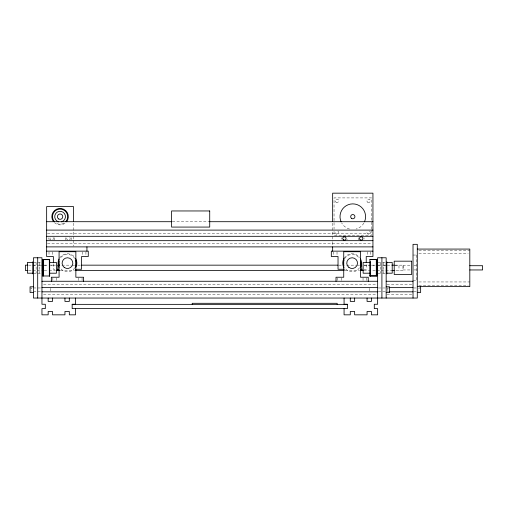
<?xml version="1.0" encoding="UTF-8"?>
<svg xmlns="http://www.w3.org/2000/svg" width="508" height="508" viewBox="0 0 508 508"><rect width="100%" height="100%" fill="white"/><g stroke="black" fill="none" stroke-linecap="round" stroke-linejoin="round"><path stroke-width="0.38" stroke-dasharray="2.54 1.91" d="M172.371 221.704L209.004 221.704M47.447 233.451L372.148 233.451M47.447 243.523L372.148 243.523M418.852 250.304L469.811 250.304M418.852 253.714L468.243 253.714M413.023 255.041L416.579 255.041M33.426 262.465L36.982 262.465M37.694 262.465L41.954 262.465M377.641 262.465L381.908 262.465M382.619 262.465L386.169 262.465M32.76 265.151L36.112 265.151M39.268 265.151L48.006 265.151M51.079 265.151L54.921 265.151M363.912 265.151L370.827 265.151M371.596 265.151L375.437 265.151M376.974 265.151L380.327 265.151M383.483 265.151L386.842 265.151M395.002 265.151L402.939 265.151L402.939 270.516L395.002 270.516M28.569 265.157L36.506 265.157M37.275 265.157L41.262 265.157M44.406 265.157L48.4 265.157M49.155 265.157L55.537 265.157M61.887 265.157L71.406 265.157M72.2 265.157L74.574 265.157M77.749 265.157L80.924 265.157M338.703 265.157L341.871 265.157M346.634 265.157L356.152 265.157M356.94 265.157L359.321 265.157M364.084 265.157L375.196 265.157M378.358 265.157L391.446 265.163M395.014 265.157L398.983 265.157L398.983 270.51M402.939 265.703L410.997 265.722M414.007 265.722L416.262 265.722M54.94 269.272L53.365 269.272L53.365 263.265M363.874 269.272L366.23 269.272L366.23 263.265M402.939 269.964L410.997 269.945M414.007 269.945L416.262 269.945M28.569 270.51L36.506 270.51M37.275 270.51L42.628 270.516M44.164 270.516L48.4 270.51M49.155 270.51L55.537 270.51M60.3 270.51L74.574 270.51M345.046 270.51L359.321 270.51M363.912 270.516L375.437 270.516M376.974 270.516L391.446 270.504M33.426 273.202L36.982 273.202M37.694 273.202L41.954 273.202M377.641 273.202L381.908 273.202M382.619 273.202L386.169 273.202M413.023 280.626L416.579 280.626M418.852 281.953L469.811 281.953M43.542 284.62L376.847 284.62M386.956 284.62L412.236 284.62M418.852 285.363L468.243 285.363M30.074 287.985L31.75 287.985L31.75 291.319M33.426 287.973L41.243 287.973M378.352 287.973L389.528 287.985M413.734 287.973L417.29 287.973M420.643 287.985L418.967 287.985L418.967 291.319M33.426 291.332L41.243 291.332M378.352 291.332L388.537 291.332M413.734 291.332L417.29 291.332M43.542 294.691L376.847 294.691M386.956 294.691L412.236 294.691M416.262 255.041L416.262 280.626M403.473 265.722L403.473 269.945M387.845 287.985L387.845 291.319M383.483 262.465L383.483 273.202M380.327 262.465L380.327 273.202M371.558 229.171L371.558 197.91L334.042 197.91L334.042 229.171M371.558 229.953L371.558 235.426L334.042 235.426L334.042 229.953M370.592 251.911L370.592 256.515M369.386 288.309L369.386 290.97M367.233 251.911L367.233 256.515M366.732 277.901L366.732 281.261M363.042 277.901L363.042 281.261M341.217 277.901L341.217 281.261M337.528 277.901L337.528 281.261M337.026 251.911L337.026 256.515M333.667 251.911L333.667 256.515M332.657 223.183L332.657 241.351M332.657 242.138L332.657 246.088M85.928 251.911L85.928 256.515M82.575 251.911L82.575 256.515M82.067 277.901L82.067 281.261M78.378 277.901L78.378 281.261M73.508 223.183L73.508 239.77M73.508 240.563L73.508 246.088M56.559 277.901L56.559 281.261M52.864 277.901L52.864 281.261M52.362 251.911L52.362 256.515M50.216 288.309L50.216 290.97M49.003 251.911L49.003 256.515M39.268 262.465L39.268 273.202M36.112 262.465L36.112 273.202M343.992 258.432A9.398 9.398 0 0 1 359.588 257.41M359.505 267.799A8.725 8.725 0 0 1 344.786 267.843M344.754 258.47A8.725 8.725 0 0 1 359.48 258.42M69.818 237.484A1.676 1.676 0 0 1 69.094 240.049M67.805 240.03A1.676 1.676 0 0 1 67.158 237.446M53.035 237.484A1.676 1.676 0 0 1 52.311 240.049M51.022 240.03A1.676 1.676 0 0 1 50.375 237.446M71.228 237.75A2.851 2.851 0 0 1 70.942 239.916M66.002 239.916A2.851 2.851 0 0 1 65.716 237.75M54.445 237.75A2.851 2.851 0 0 1 54.159 239.916M49.219 239.916A2.851 2.851 0 0 1 48.933 237.75M64.992 223.31A8.255 8.255 0 0 1 53.442 221.577M63.875 223.241A7.588 7.588 0 0 1 56.286 223.241M59.652 257.912A9.398 9.398 0 0 1 74.924 257.41M74.841 267.799A8.725 8.725 0 0 1 60.122 267.843M61.017 257.258A8.725 8.725 0 0 1 74.816 258.42M363.95 237.75A2.851 2.851 0 0 1 363.95 239.224M358.724 239.916A2.851 2.851 0 0 1 358.438 237.75M347.167 239.224A2.851 2.851 0 0 1 346.881 239.916M341.655 239.224A2.851 2.851 0 0 1 341.655 237.75M363.893 223.037A12.789 12.789 0 0 1 356.114 229.019M349.517 229.032A12.789 12.789 0 0 1 341.725 223.063M337.826 231.019A1.708 1.708 0 0 1 338.284 233.591A1.708 1.708 0 0 1 335.667 233.591A1.708 1.708 0 0 1 336.125 231.019M369.481 231.019A1.708 1.708 0 0 1 369.932 233.591A1.708 1.708 0 0 1 367.322 233.591A1.708 1.708 0 0 1 367.773 231.019M336.125 202.317A1.708 1.708 0 0 0 338.684 200.844A1.708 1.708 0 0 0 336.125 199.365A1.708 1.708 0 0 0 336.125 202.317M367.773 202.317A1.708 1.708 0 0 0 370.332 200.844A1.708 1.708 0 0 0 367.773 199.365A1.708 1.708 0 0 0 367.773 202.317"/><path stroke-width="0.76" d="M46.653 221.704L171.787 221.704M209.798 221.704L372.942 221.704M46.653 230.099L372.942 230.099M46.653 236.309L372.942 236.309M46.653 240.671L372.942 240.671M46.653 246.882L372.942 246.882M417.29 249.072L469.811 249.072L469.811 286.595L417.29 286.595M46.653 251.143L88.278 251.143L88.278 256.515L81.566 256.515L81.566 269.272L75.292 269.272M372.942 251.143L331.318 251.143L331.318 256.515L338.03 256.515L338.03 269.272L344.31 269.272M369.919 276.041L369.919 259.518L376.301 259.537L376.301 275.977L369.919 275.958M369.919 259.594L376.301 259.594M43.301 259.645L49.676 259.645M32.76 262.465L27.388 262.465L27.388 273.202L32.76 273.202M49.676 262.465L56.458 262.465L56.458 273.202L49.676 273.202M369.919 262.465L363.144 262.465L363.144 273.202L369.919 273.202M386.842 262.465L392.214 262.465L392.214 273.202L386.842 273.202M27.781 265.157L25.4 265.157L25.4 270.51L27.781 270.51M57.918 265.157L59.506 265.157M81.712 265.157L337.909 265.157M360.115 265.157L361.702 265.157L361.734 270.51M391.839 265.157L394.221 265.157M469.811 265.709L482.6 265.709L482.6 269.958L469.811 269.958M57.29 269.272L58.858 269.272M360.737 269.272L362.306 269.272M56.331 270.51L59.506 270.51M75.368 270.51L344.253 270.51M360.115 270.51L363.29 270.51M391.839 270.51L394.221 270.51M369.919 275.914L376.301 275.914M43.301 275.965L49.676 276.015M41.954 281.261L377.641 281.261M386.169 281.261L413.023 281.261M33.426 286.798L30.074 286.798L30.074 292.506L33.426 292.506M386.169 286.798L389.528 286.798L389.528 292.506L386.169 292.506M41.954 287.471L377.641 287.471M389.331 287.471L413.023 287.471M41.954 291.833L377.641 291.833M389.331 291.833L413.023 291.833M417.29 292.506L420.643 292.506L420.643 286.798M72.168 304.356L347.428 304.356M413.023 298.044L413.023 244.335L417.29 244.335L417.29 298.044L33.426 298.044L33.426 257.766L41.954 257.766L41.954 304.254L45.314 304.254L45.314 308.623L41.954 308.623L41.954 314.833L48.165 314.833L48.165 311.474L52.527 311.474L52.527 314.833L64.948 314.833L64.948 311.474L69.31 311.474L69.31 314.833L75.521 314.833L75.521 308.623M386.842 261.791L386.842 273.875M386.169 298.044L386.169 257.766L377.641 257.766L377.641 304.254L374.288 304.254L374.288 308.623L377.641 308.623L377.641 314.833L371.431 314.833L371.431 311.474L367.068 311.474L367.068 314.833L354.647 314.833L354.647 311.474L350.285 311.474L350.285 314.833L344.075 314.833L344.075 308.623M381.908 257.766L381.908 298.044M376.974 259.601L376.974 276.066M376.638 259.601L376.638 276.066M371.431 298.044L371.431 301.403L367.068 301.403L367.068 298.044M370.256 261.372L370.256 276.041M368.243 281.261L368.243 277.235L360.521 277.235L360.521 251.72L343.738 251.72L343.738 277.235L336.017 277.235L336.017 281.261M366.23 262.515L366.23 256.515L372.942 256.515L372.942 193.167L332.657 193.167L332.657 221.602M354.647 298.044L354.647 301.403L350.285 301.403L350.285 298.044M344.075 298.044L344.075 304.254L347.428 304.254L347.428 308.623L72.168 308.623L72.168 304.254L75.521 304.254L75.521 298.044M337.166 304.356L337.166 303.301L192.214 303.301L192.214 304.356M332.657 246.882L332.657 251.143M86.938 246.882L86.938 251.143M83.579 281.261L83.579 277.235L75.857 277.235L75.857 251.72L59.074 251.72L59.074 277.235L51.352 277.235L51.352 281.261M73.508 221.602L73.508 206.597L46.653 206.597L46.653 256.515L53.365 256.515L53.365 262.515M69.31 298.044L69.31 301.403L64.948 301.403L64.948 298.044M57.861 265.157L57.861 270.51M52.527 298.044L52.527 301.403L48.165 301.403L48.165 298.044M49.676 276.041L49.676 259.575L43.301 259.588L43.301 276.034M49.34 259.626L49.34 276.041M42.964 259.601L42.964 276.066M42.628 259.601L42.628 276.066M37.694 257.766L37.694 298.044M32.76 261.791L32.76 273.875M360.559 258.972A9.398 9.398 0 0 1 360.559 267.291M343.992 267.837A9.398 9.398 0 0 1 343.992 258.432M343.814 265.786A8.725 8.725 0 0 1 344.056 259.817M360.445 260.483A8.725 8.725 0 0 1 360.655 264.998M53.442 221.577A8.255 8.255 0 0 1 54.61 210.483A8.255 8.255 0 0 1 65.767 210.68A8.255 8.255 0 0 1 66.542 221.812M54.273 221.545A7.588 7.588 0 0 1 54.877 211.15A7.588 7.588 0 0 1 65.291 211.15A7.588 7.588 0 0 1 65.894 221.545M58.693 221.856A5.372 5.372 0 0 1 55.683 213.589A5.372 5.372 0 0 1 64.484 213.589A5.372 5.372 0 0 1 61.474 221.856M75.609 258.432A9.398 9.398 0 0 1 75.609 267.837M59.036 267.291A9.398 9.398 0 0 1 59.036 258.972M75.781 260.483A8.725 8.725 0 0 1 75.54 266.452M59.15 265.786A8.725 8.725 0 0 1 58.941 261.271M341.128 221.894A12.789 12.789 0 0 1 352.787 203.879A12.789 12.789 0 0 1 364.484 221.869M209.721 210.96L171.59 210.96L171.59 227.076L209.721 227.076L209.721 210.96M411.664 261.175L394.208 261.175L394.208 274.491L411.664 274.491L411.664 261.175M64.23 267.418A5.372 5.372 0 0 0 72.796 263.798A5.372 5.372 0 0 0 65.373 258.185A5.372 5.372 0 0 0 64.23 267.418M348.894 267.418A5.372 5.372 0 0 0 357.461 263.798A5.372 5.372 0 0 0 350.037 258.185A5.372 5.372 0 0 0 348.894 267.418M58.738 218.992A2.686 2.686 0 0 0 62.77 216.668A2.686 2.686 0 0 0 58.738 214.344A2.686 2.686 0 0 0 58.738 218.992M360.153 239.801A1.676 1.676 0 0 0 362.852 238.735A1.676 1.676 0 0 0 360.578 236.925A1.676 1.676 0 0 0 360.153 239.801M343.37 239.801A1.676 1.676 0 0 0 346.069 238.735A1.676 1.676 0 0 0 343.789 236.925A1.676 1.676 0 0 0 343.37 239.801M351.498 218.351A2.134 2.134 0 0 0 354.914 216.954A2.134 2.134 0 0 0 351.993 214.694A2.134 2.134 0 0 0 351.498 218.351"/></g></svg>
